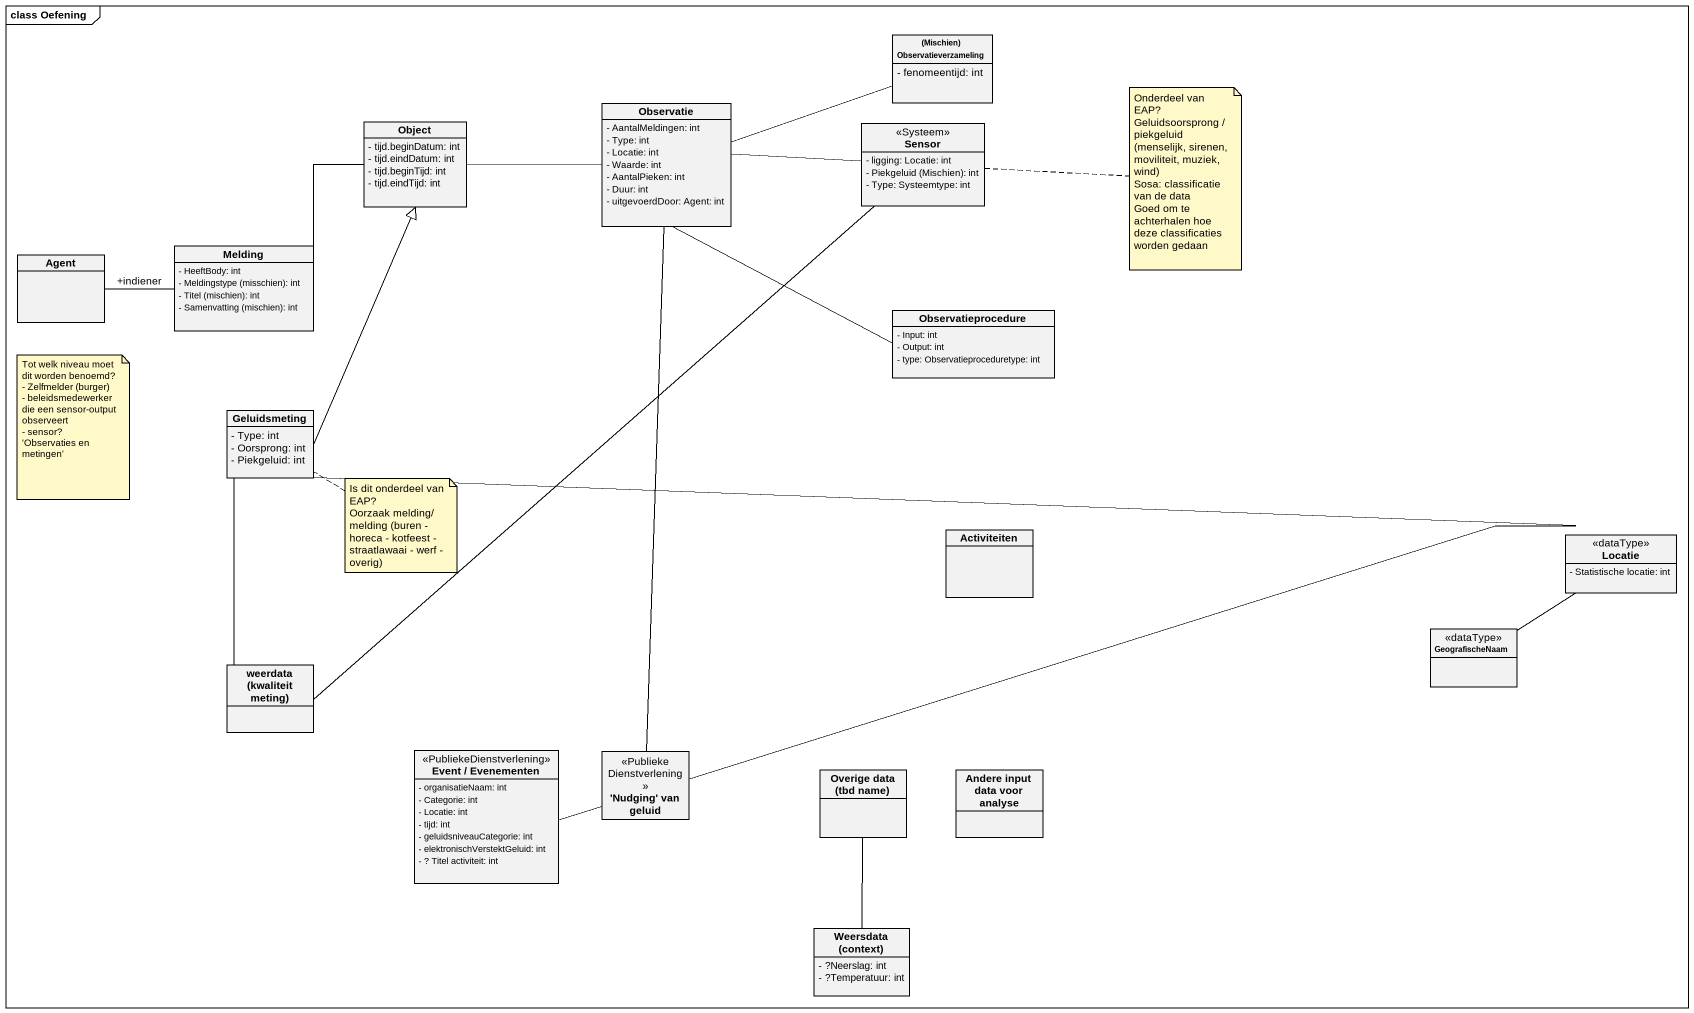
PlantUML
@startuml
mainframe class Oefening
hide circle
hide empty members
skinparam classAttributeIconSize 0
class "(Mischien) Observatieverzameling" as Mischien {
  - fenomeentijd: int
}
class Observatie {
  - AantalMeldingen: int
  - Type: int
  - Locatie: int
  - Waarde: int
  - AantalPieken: int
  - Duur: int
  - uitgevoerdDoor: Agent: int
}
class "Object" as Object_ {
  - tijd.beginDatum: int
  - tijd.eindDatum: int
  - tijd.beginTijd: int
  - tijd.eindTijd: int
}
class Sensor <<Systeem>> {
  - ligging: Locatie: int
  {field} - Piekgeluid (Mischien): int
  - Type: Systeemtype: int
}
class "Agent" as Agent_
class Melding {
  - HeeftBody: int
  {field} - Meldingstype (misschien): int
  {field} - Titel (mischien): int
  {field} - Samenvatting (mischien): int
}
class Observatieprocedure {
  - Input: int
  - Output: int
  - type: Observatieproceduretype: int
}
class Geluidsmeting {
  - Type: int
  - Oorsprong: int
  - Piekgeluid: int
}
class Activiteiten
class Locatie <<dataType>> {
  - Statistische locatie: int
}
class GeografischeNaam <<dataType>>
class "weerdata (kwaliteit meting)" as weerdata_kwaliteit_meting
class "Event / Evenementen" as Event_Evenementen <<PubliekeDienstverlening>> {
  - organisatieNaam: int
  - Categorie: int
  - Locatie: int
  - tijd: int
  - geluidsniveauCategorie: int
  - elektronischVerstektGeluid: int
  - ? Titel activiteit: int
}
class "'Nudging' van geluid" as Nudging_van_geluid <<PubliekeDienstverlening>>
class "Overige data (tbd name)" as Overige_data_tbd_name
class "Andere input data voor analyse" as Andere_input_data_voor
class "Weersdata (context)" as Weersdata_context {
  - ?Neerslag: int
  - ?Temperatuur: int
}
Mischien -left- Observatie
Observatie -right- Sensor
Object_ -right- Observatie
Agent_ -right- Melding : +indiener
Melding -up- Object_
Observatieprocedure -left- Observatie
Geluidsmeting -up-|> Object_
GeografischeNaam -up- Locatie
weerdata_kwaliteit_meting -up- Sensor
weerdata_kwaliteit_meting -up- Geluidsmeting
Event_Evenementen -up- Geluidsmeting
Nudging_van_geluid -up- Observatie
Weersdata_context -up- Overige_data_tbd_name
note right of Sensor
  Onderdeel van EAP?
  Geluidsoorsprong / piekgeluid (menselijk, sirenen, moviliteit, muziek, wind)
  Sosa: classificatie van de data
  Goed om te achterhalen hoe deze classificaties worden gedaan
end note
note as N2
  Tot welk niveau moet dit worden benoemd?
  - Zelfmelder (burger)
  - beleidsmedewerker die een sensor-output observeert
  - sensor?
  ~'Observaties en metingen'
end note
note bottom of Geluidsmeting
  Is dit onderdeel van EAP?
  Oorzaak melding/ melding (buren - horeca - kotfeest - straatlawaai - werf - overig)
end note
@enduml
